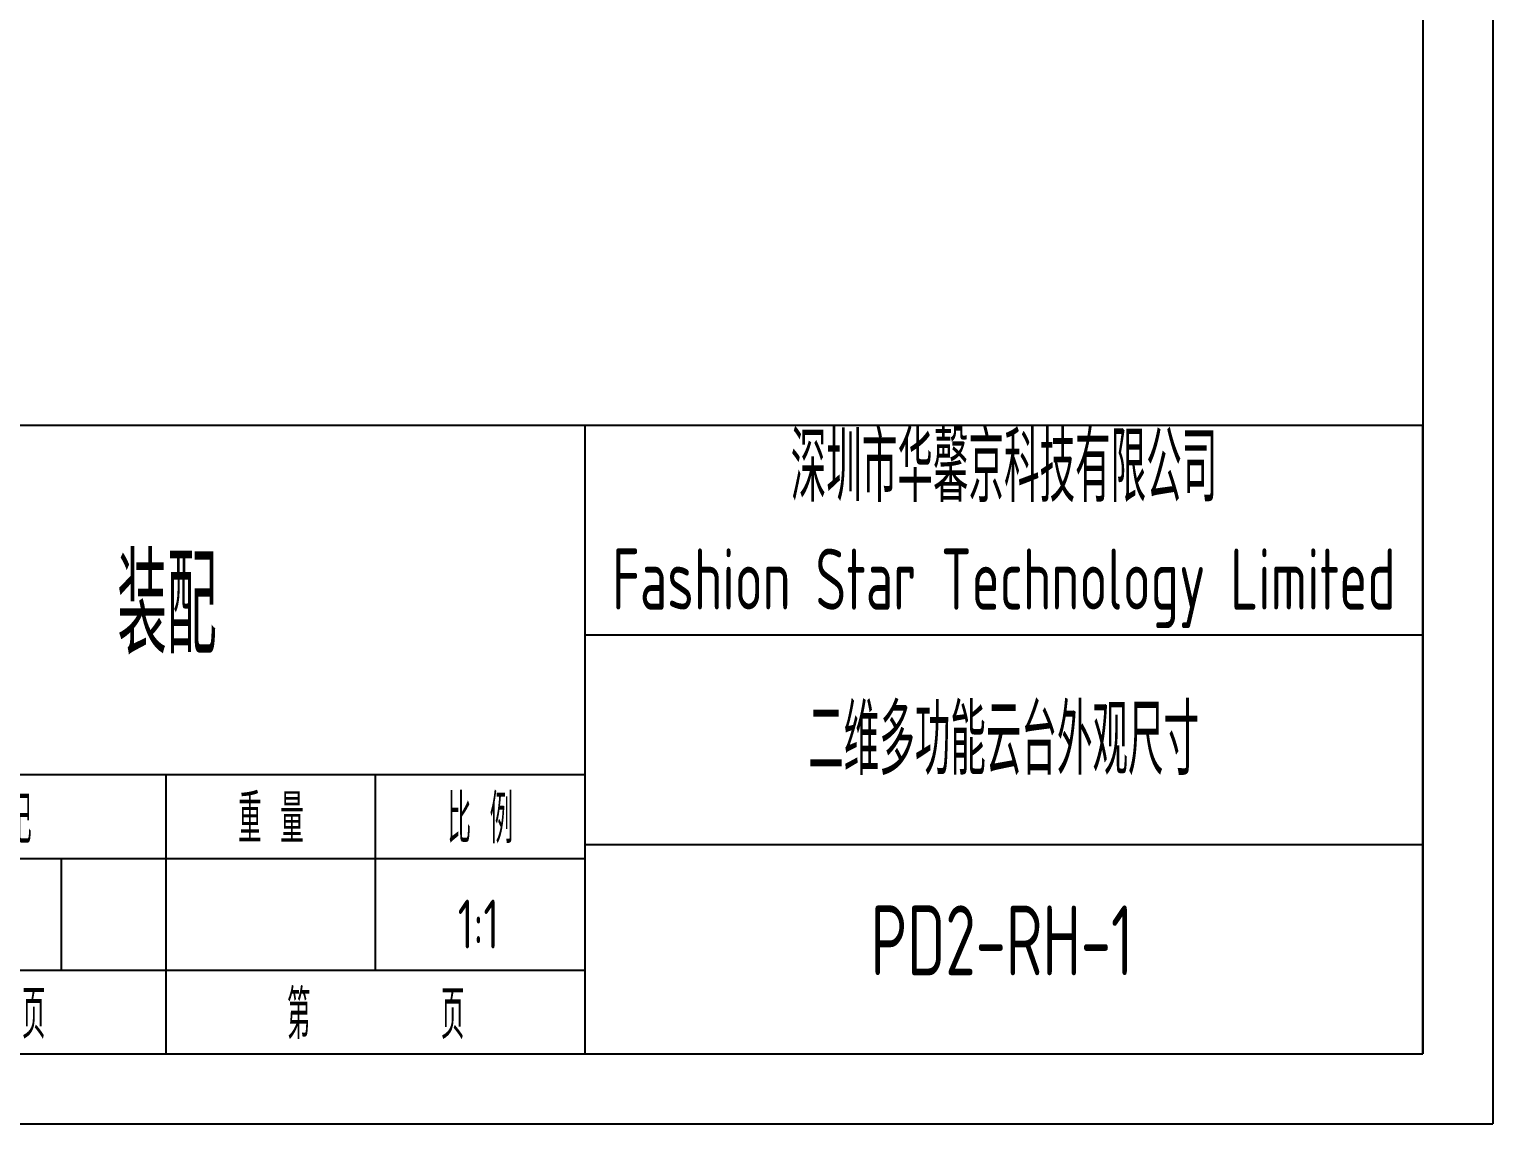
# Model space of a CAD drawing. Header units: inches. Extents: x -25 to 395, y -5 to 292.
# Drawn here: x 290.2 to 395, y -5 to 73.4 of the extents above; entities that cross this region are included whole.
import ezdxf
from ezdxf.enums import TextEntityAlignment as Align

# ---------------------------------------------------------------- set-up
doc = ezdxf.new("R2010")
doc.units = ezdxf.units.IN
doc.header["$MEASUREMENT"] = 0
for name, color, linetype in [('1轮廓实线层', 7, 'Continuous'), ('2细线层', 4, 'Continuous'), ('6文字层', 3, 'Continuous'), ('图框层', 7, 'Continuous')]:
    doc.layers.add(name, color=color, linetype=linetype)
doc.styles.add('PC_TEXTSTYLE', font='ISOCP.SHX', dxfattribs={"width": 0.707, "bigfont": 'GBCBIG.SHX'})
doc.styles.add('PC_TEXTSTYLE4', font='ISOCP.SHX', dxfattribs={"width": 0.707, "bigfont": 'GBCBIG.SHX'})

# ---------------------------------------------------------------- blocks, each defined once
blk = doc.blocks.new('ZwmFrameMain_A3^_^无分区图框^_^landscape')
at = {"layer": '1轮廓实线层'}
for p in [(390, 287), (0, 0)]:
    blk.add_line(p, (390, 0), dxfattribs=at)
at = {"layer": '2细线层'}
for p in [(395, 292), (-25, -5)]:
    blk.add_line(p, (395, -5), dxfattribs=at)
blk = doc.blocks.new('ZwmFrameMain_标题栏1')
at = {"layer": '1轮廓实线层'}
for p, q in [((0, 45), (-180, 45)), ((0, 0), (0, 45)), ((-60, 30), (0, 30)), ((-180, 20), (-60, 20)), ((-60, 15), (0, 15)), ((-180, 0), (0, 0))]:
    blk.add_line(p, q, dxfattribs=at)
at = {"layer": '1轮廓实线层', "color": 7}
blk.add_line((-60, 0), (-60, 45), dxfattribs=at)
at = {"layer": '2细线层'}
for p, q in [((-90, 0), (-90, 20)), ((-75, 6), (-75, 20)), ((-120, 14), (-60, 14)), ((-97.5, 6), (-97.5, 14)), ((-120, 6), (-60, 6))]:
    blk.add_line(p, q, dxfattribs=at)
at = {"layer": '6文字层', "style": 'PC_TEXTSTYLE', "width": 0.667}
for s, p in [(' 图 样 标 记 ', (-105, 17)), (' 重 量 ', (-82.5, 17)), (' 比 例 ', (-67.5, 17)), ('共       页', (-105, 3)), ('第       页', (-75, 3))]:
    blk.add_text(s, height=3.5, dxfattribs=at).set_placement(p, align=Align.MIDDLE)
at = {"layer": '6文字层', "style": 'PC_TEXTSTYLE', "flags": 8}
for tag, height, width, p, p2 in [('企业名称', 5, 3.445461, (-54.29, 34.82), (-5.27, 34.82)), ('产品名称或材料标记', 7, 1.034456, (-113.46, 28.64), (-66.42, 28.64)), ('图样名称', 5, 3.480264, (-54.79, 19.98), (-5.27, 19.98)), ('标准化', 3.5, 1.756036, (-133.83, 15.37), (-120.75, 15.37)), ('重量', 3.5, 2.448074, (-88.46, 7.54), (-76.55, 7.54)), ('比例', 3.5, 2.367734, (-73.35, 7.54), (-61.93, 7.54)), ('图样代号', 5, 3.489916, (-54.79, 5.63), (-5.52, 5.63)), ('审核', 3.5, 2.723972, (-163.99, 5.37), (-150.63, 5.37)), ('共几页', 3.5, 0.953151, (-108.58, 1.48), (-101.56, 1.48)), ('工艺', 3.5, 2.851598, (-164.21, 0.37), (-150.89, 0.37)), ('日期', 3.5, 2.733185, (-133.83, 0.37), (-120.75, 0.37))]:
    blk.add_attdef(tag, text='', height=height, dxfattribs=dict(at, width=width)).set_placement(p, p2, align=Align.FIT)
at = {"layer": '6文字层', "style": 'PC_TEXTSTYLE', "width": 9.901758, "flags": 8}
blk.add_attdef('设计', text='', height=3.5, rotation=359.5768, dxfattribs=at).set_placement((-164.23, 15.37), (-150.37, 15.27), align=Align.FIT)
at = {"layer": '6文字层', "color": 3, "style": 'PC_TEXTSTYLE', "width": 0.96618, "flags": 8}
blk.add_attdef('第几页', text='', height=3.5, dxfattribs=at).set_placement((-78.29, 1.5), (-71.16, 1.5), align=Align.FIT)
at = {"layer": '6文字层', "color": 0, "style": 'PC_TEXTSTYLE', "width": 0.715273, "flags": 8}
blk.add_attdef('图纸张数', text='', height=3.5, dxfattribs=at).set_placement((-2.66, -3.87), (4.46, -3.87), align=Align.FIT)

msp = doc.modelspace()

# ---------------------------------------------------------------- block references
at = {"layer": '图框层'}
msp.add_blockref('ZwmFrameMain_A3^_^无分区图框^_^landscape', (0, 0), dxfattribs=at)
ref = msp.add_blockref('ZwmFrameMain_标题栏1', (390, 0), dxfattribs=at)
ref.add_attrib('产品名称或材料标记', '装配', dxfattribs={"layer": '6文字层', "height": 7, "style": 'PC_TEXTSTYLE', "width": 0.707}).set_placement((300.058, 28.635), align=Align.CENTER)
ref.add_attrib('图样名称', '二维多功能云台外观尺寸', dxfattribs={"layer": '6文字层', "height": 5, "style": 'PC_TEXTSTYLE', "width": 0.707}).set_placement((359.973, 19.978), align=Align.CENTER)
ref.add_attrib('图样代号', 'PD2-RH-1', dxfattribs={"layer": '6文字层', "height": 5, "style": 'PC_TEXTSTYLE', "width": 0.707}).set_placement((359.85, 5.63), align=Align.CENTER)
ref.add_attrib('比例', '1:1', dxfattribs={"layer": '6文字层', "height": 3.5, "style": 'PC_TEXTSTYLE', "width": 0.707}).set_placement((322.359, 7.542), align=Align.CENTER)

# ---------------------------------------------------------------- texts
at = {"layer": '6文字层', "insert": (360, 37.5), "char_height": 4.375, "width": 60, "attachment_point": 5, "style": 'PC_TEXTSTYLE4'}
msp.add_mtext('{\\H1.142857x;深圳市华馨京科技有限公司}\\P\\pxsm1,qc;Fashion Star Technology Limited', dxfattribs=at)

doc.saveas('drawing.dxf')
